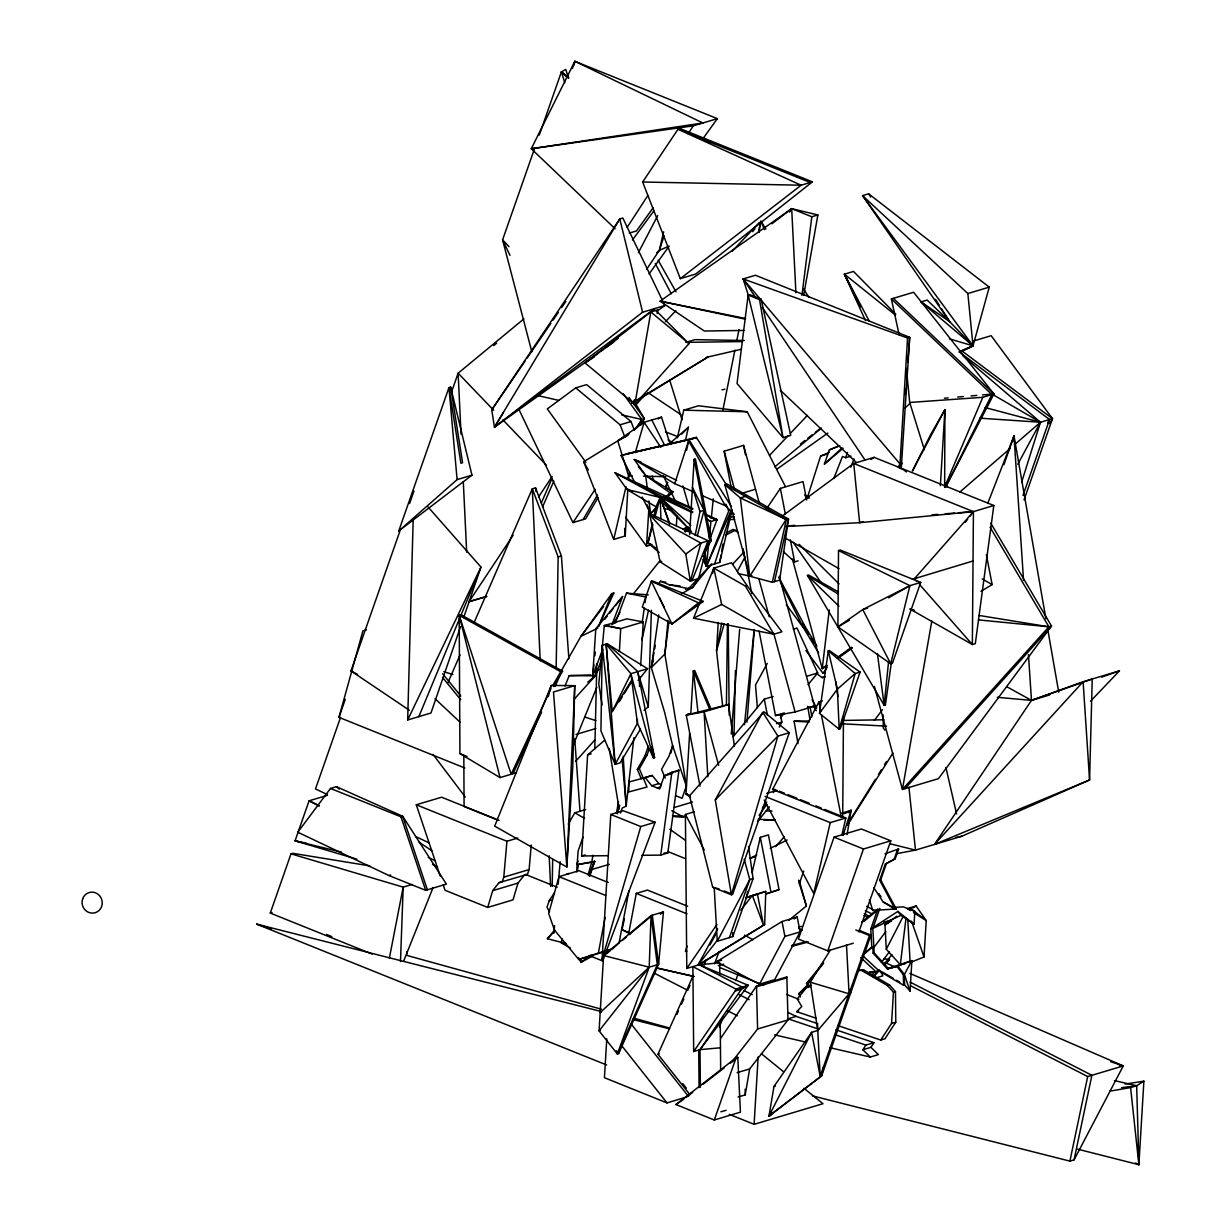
<?xml version="1.0" encoding="UTF-8"?>
<svg xmlns="http://www.w3.org/2000/svg" width="1226" height="1226" viewBox="0 0 1226 1226"><rect width="100%" height="100%" fill="white"/><g stroke="black" fill="none" stroke-linecap="round" stroke-linejoin="round"><path stroke-width="1.5" d="M576.618 871.778L578.12 850.997L582.994 837.097M944.648 487.442L944.924 409.637L931.024 433.912L912.405 471.029L944.924 409.637L940.357 485.68M843.457 717.471L842.706 816.685L841.266 817.114L772.549 789.467L818.922 701.977L822.447 700.92M839.611 626.333L837.91 626.854L838.523 550.551L840.224 550.03L920.711 582.427L892.405 663.281L890.704 663.787L837.91 626.854L862.767 609.583L909.891 585.66L920.711 582.427M993.811 505.51L973.429 511.625L859.61 522.69L853.74 463.459L973.429 511.625L972.356 644.524L975.314 643.65L993.811 505.51L874.138 457.359L853.74 463.459L781.989 516.269M726.405 705.471L727.447 623.697M638.118 680.445L647.558 668.706L607.238 643.834L602.257 645.32L600.939 730.895L615.145 764.365L620.141 762.863L640.493 729.01M628.938 780.793L628.754 791.965L647.037 787.031L639.359 768.748L646.991 755.277L649.198 748.979M552.19 886.367L552.681 859.549M555.838 685.273L555.899 681.441M556.144 668.032L558.167 556.956L532.299 488.822L535.532 487.856L561.401 555.976L568.895 658.868M734.022 735.401L735.401 670.499M594.794 748.963L596.648 672.43L602.625 656.569M460.608 626.532L430.97 712.996L407.676 719.968L413.177 519.594M574.779 698.559L596.326 674.744L596.679 663.557M644.079 710.406L648.247 706.866L651.404 610.303M694.284 811.796L685.411 814.462L686.79 968.448L699.218 964.724L764.687 924.496L765.76 891.425L745.561 897.754M581.078 958.763L580.955 962.379L592.74 955.958L590.319 955.223L580.955 962.379L578.381 957.445M400.488 961.598L403.185 887.134L412.181 884.436M629.107 433.912L583.699 461.742L613.705 539.425L625.245 535.961L627.835 488.944M628.356 479.535L629.597 472.209M608.004 855.687L581.645 855.978L587.606 754.909L604.633 740.243M619.391 651.435L620.724 628.647L643.236 621.919L640.677 665.595M639.451 686.483L640.003 676.982M718.221 622.41L716.551 650.853L722.742 706.605M602.073 959.452L610.763 814.462L623.099 810.769L655.144 822.248L603.269 959.1L602.073 959.452L640.784 826.554L655.144 822.248M603.499 957.414L599.085 1030.882L617.337 1053.946L618.624 1053.563L658.592 964.387L663.435 911.899L651.021 915.607L603.606 955.514L649.213 967.191L658.592 964.387L652.293 915.224L629.306 934.58M606.778 1038.805L604.433 1077.715L666.99 1102.894L686.729 1096.979L692.675 1092.335M689.625 534.567L694.146 459.29L695.418 458.907L711.218 540.252L704.23 553.57M689.64 733.409L685.993 794.096L690.56 797.207M690.774 714.452L693.395 670.837L694.667 670.453L711.111 709.18M729.24 1114.311L754.113 1124.319L758.143 1056.981M901.217 468.899L909.707 337.334L907.547 337.978L899.991 463.903L898.137 467.137M837.787 1025.549L880.743 1040.046L891.563 1023.465L893.447 992.171L887.517 985.581L861.51 970.41L857.893 970.747M904.573 984.968L903.562 985.275L903.347 974.777L896.972 966.471L911.883 960.602L904.359 974.471L904.573 984.968L910.06 991.068L911.883 960.602L887.701 968.586M864.008 953.598L871.778 947.1L870.797 929.017L897.861 911.424L900.865 915.362L914.06 924.22L914.826 911.47L903.317 906.842L894.29 907.409M911.868 961.843L924.036 956.97L926.212 920.588L916.083 905.968L907.179 908.635L910.351 910.627M1077.669 1149.176L1138.877 1164.7L1143.889 1081.163L1125.146 1084.06M651.971 544.574L646.516 546.198L648.906 508.177M676.354 525.739L676.951 516.253M564.987 686.1L569.201 675.633L592.725 675.817L595.79 628.739L622.593 596.541L611.973 624.724M905.37 394.465L905.799 388.749M906.673 377.332L907.393 367.8M907.822 362.084L909.707 337.334L755.431 275.252L743.14 278.93L748.304 295.221M731.263 734.052L739.676 629.275M746.925 722.206L754.342 629.796M443.214 884.927L445.023 890.26L487.718 907.439L492.683 890.658L499.028 882.659L502.124 881.923L503.794 877.142L506.936 841.266L517.786 838.017M499.028 882.659L527.441 874.353L529.111 869.571L531.256 845.02M553.891 933.139L554.55 925.599M558.198 884.161L560.159 861.709M668.047 620.249L664.86 654.056L686.361 786.065L682.085 798.264L676.078 795.843M709.272 538.183L710.942 521.464L717.026 519.655L710.774 536.758M732.029 510.215L719.723 562.397L706.391 566.381L708.689 543.869M711.371 517.587L713.287 498.829M744.473 724.735L754.128 629.857M888.528 662.132L884.145 705.272L885.402 704.904L891.425 662.239M594.916 671.25L596.326 674.744L592.725 675.817L593.905 664.814M594.886 655.649L595.269 651.971M633.888 737.761L626.195 806.156L622.256 808.011L620.494 813.053M827.213 665.825L822.232 668.584L829.282 609.935M905.232 963.621L900.328 964.709L906.029 917.983M668.906 621.812L664.86 654.056L651.312 667.557L664.569 712.183L672.63 745.669L686.361 786.065M801.942 295.389L811.811 216.757L817.88 214.933L803.674 295.405M660.722 855.104L671.863 772.273L678.959 770.158L667.818 852.99L660.722 855.104L641.903 855.319M642.148 623.069L644.248 608.157M645.045 602.564L645.826 596.985L626.517 593.139L615.237 623.099M653.351 660.308L651.312 667.557L658.745 614.946M819.474 713.302L828.301 650.807L829.282 650.5L860.1 672.063L840.193 728.934L839.197 729.24L819.474 713.302L837.389 689.135L855.181 673.549L860.1 672.063M759.032 232.342L760.457 222.887M577.262 871.671L578.442 864.407L594.717 861.342L592.817 864.82M589.553 875.962L590.472 870.307M591.698 862.752L592.924 855.196M847.074 834.615L851.15 810.34L841.358 813.267M617.368 813.849L619.728 805.145M738.067 1097.025L745.209 1094.895L749.638 1068.934L787.996 1019.925L786.862 976.938L756.488 986.026L720.689 1038.269M850.338 989.566L850.538 993.336L849.082 993.78L817.773 1030.499L811.581 1032.353L773.989 1086.466L768.947 1116.104L821.635 1075.861L870.95 935.07L858.951 930.243M931.806 621.015L902.428 789.437L938.442 778.663L1051.51 626.026L990.777 523.211M719.723 562.397L721.011 555.056M721.654 551.394L722.942 544.053M651.312 667.557L653.979 652.722M654.638 649.014L655.312 645.29M721.7 622.961L716.551 650.853L724.198 623.712M616.448 812.991L618.517 801.835M608.234 882.505L578.933 870.705L559.01 876.667L548.65 913.431L554.504 930.136L578.749 959.483L598.349 953.092L605.092 917.431M618.977 943.376L628.938 890.827M628.524 934.365L636.279 893.402L647.42 890.076L687.648 906.259M389.378 958.15L403.185 887.134L291.006 853.832L270.272 913.079L372.229 954.104M722.88 410.066L734.88 350.161M736.749 340.813L739.002 329.579M758.496 232.235L760.365 222.871M695.127 535.455L700 511.533L692.445 487.519L704.046 510.322L697.333 535.823M686.621 450.187L688.966 439.674L696.414 437.437L726.635 485.128M1069.9 1161.129L1087.692 1076.566L1123.277 1065.915L1074.083 1159.873L1069.9 1161.129L812.394 1095.845M1074.083 1159.873L1091.891 1075.309L910.106 982.103M823.596 1066.666L821.635 1075.861L768.947 1116.104L811.581 1032.353L820.179 1076.305L869.479 935.515L870.95 935.07M659.144 552.497L648.002 542.888L652.401 523.042M653.596 517.633L655.987 506.813L660.232 497.45L663.281 496.545L692.751 509.219M685.564 440.073L688.414 427.215L668.568 444.532M630.026 933.905L622.042 929.691L624.386 919.056M657.09 313.534L657.918 309.856L650.822 311.971L584.986 362.927L634.838 404.411L636.861 403.798L645.688 393.914M641.918 639.849L648.569 610.058M712.582 573.538L713.793 568.082L731.524 562.78L747.032 585.584L781.912 631.804L773.836 634.21L693.564 618.195L713.793 568.082L745.408 586.074L773.836 634.21L721.67 604.449L713.793 568.082M772.334 582.273L786.341 519.671L788.502 519.027L779.613 580.082L772.334 582.273L749.76 576.22L724.842 484.668L727.003 484.025L788.502 519.027L774.495 581.63M574.029 65.009L574.856 61.3L717.363 118.646L702.958 138.645M1012.737 441.483L1014.009 435.92L1045.901 618.732M670.959 752.948L672.63 745.669L668.906 756.335L661.55 769.315L665.243 778.142M646.7 269.199L659.358 250.334L663.664 231.837M613.705 539.425L626.011 486.691M627.712 479.412L628.555 475.78L617.751 440.87L644.125 422.296L661.504 417.101L670.239 444.364M670.561 490.63L665.703 487.626L666.99 482.094M677.319 437.851L683.771 410.189L698.514 405.775L747.216 411.767L785.391 486.538M746.006 898.704L747.737 891.271M752.074 872.667L760.319 837.312L768.411 834.891L779.046 889.662L766.357 893.907M841.955 834.737L845.863 817.957L830.263 822.631L813.742 893.478L764.196 799.996M562.167 938.932L561.202 942.917L570.396 947.989M838.523 550.551L909.891 585.66L890.704 663.787L862.767 609.583L867.533 608.157M655.711 547.93L648.002 542.888L652.906 524.713M654.853 517.433L660.232 497.45L615.069 472.807L627.053 489.542L655.987 506.813M548.237 696.506L551.225 685.441L574.749 685.64L572.803 765.989L566.841 867.058L494.691 826.109L551.225 685.441M464.869 768.012L338.974 717.348L362.881 630.946L366.421 629.888M959.207 352.23L973.015 345.855L989.259 287.129L868.636 193.815L862.568 195.639L949.69 321.672L973.015 345.855L960.985 351.709M588.066 875.058L591.683 862.246L594.717 861.342M635.298 452.609L644.125 422.296L660.845 447.337M687.035 946.012L685.441 951.514L686.851 951.1M527.441 874.353L524.33 875.088L518 883.072L513.02 899.869L487.718 907.439M1021.656 482.079L1040.46 422.25L1052.475 418.648L991.16 335.694L973.444 340.997M621.49 1044.475L618.624 1053.563L616.341 1050.682M714.666 563.899L731.769 510.077M807.076 498.584L820.592 456.057L829.435 452.379M693.916 492.009L674.729 483.642L688.568 440.824L725.332 505.725L734.251 514.276M843.028 835.488L851.15 810.34L844.377 813.681M656.63 252.985L659.358 250.334L664.078 235.852M589.905 875.916L594.595 861.541L590.043 872.054M463.689 617.521L480.975 567.071L427.874 506.767M398.726 531.027L448.961 387.585L450.662 387.079L471.964 475.167L398.726 531.027L457.099 479.627L471.964 475.167M409.346 710.252L350.942 670.928L400.733 528.758M409.561 503.564L413.974 490.967M534.214 149.557L502.583 239.852L531.793 351.663M539.271 135.105L561.401 71.89L565.738 69.392L568.006 76.594M451.214 392.933L458.126 373.194L523.9 318.883M338.974 717.348L345.303 699.28M340.567 717.317L315.496 788.931L327.572 794.663M572.327 68.533L574.856 61.3L702.866 122.983L531.272 148.744L574.856 61.3M696 438.586L696.414 437.437L621 455.444L634.547 482.079M554.443 892.835L549.248 900.681L546.965 907.194L549.509 911.792M661.565 784.717L658.806 783.613L652.263 775.46L641.259 778.694L637.336 769.361L644.953 755.89L648.278 746.419M671.863 772.273L664.216 775.889L659.665 788.931L651.726 785.743L645.167 777.575L628.769 782.065M843.182 448.226L824.393 464.102L829.358 449.911L839.09 445.866M833.925 478.14L842.492 456.455L845.664 457.727L847.518 452.409M789.283 732.704L732.658 894.382L731.386 894.765L712.689 887.241L689.533 795.812L763.997 711.831L789.283 732.704L777.882 736.121L715.294 799.904L731.386 894.765L777.882 736.121L762.725 712.214L715.294 799.904M729.439 937.614L749.76 879.594L744.243 859.319M714.206 887.716L717.271 941.262L732.765 936.618L753.07 878.598L748.55 846.43M719.417 1027.311L723.187 1016.538M735.753 980.631L738.267 973.444M714.298 1119.982L736.06 1057.823L737.776 1057.302L740.427 1112.151L714.298 1119.982L675.924 1104.534L736.06 1057.823M788.701 920.481L806.386 905.983L799.367 883.548L803.766 871.027M858.874 931.959L890.781 840.806L861.388 828.991L834.063 837.159L798.402 939.039L827.795 950.855L853.296 943.223M827.795 950.855L863.472 848.99L890.781 840.806M1003.925 464.7L1014.009 435.92L1023.557 580.511M895.21 858.782L886.398 863.64L880.682 879.946L896.221 908.956L895.21 909.263L879.67 880.237L885.387 863.947L895.21 858.782L898.627 849.005L897.616 849.296L894.198 859.074M870.797 929.017L877.847 908.926L861.709 922.151M1023.005 495.381L1049.563 419.522L960.372 352.827M863.732 954.364L872.789 946.809L873.142 953.184L887.164 968.647L888.176 968.356L874.153 952.893L872.82 928.404L879.87 908.328M1024.016 499.917L1052.475 418.648L961.782 350.82M704.107 965.306L706.084 960.019M714.605 963.743L719.172 951.391M592.725 675.817L602.686 649.397M589.093 875.762L594.595 861.541M987.727 503.442L1014.009 435.92M850.737 467.229L854.032 458.892M403.523 961.368L433.115 887.455M665.703 487.626L667.787 482.4M598.518 626.409L611.789 593.614L613.828 593.001L598.579 626.471M703.142 559.546L706.391 566.381L728.75 511.058L725.93 504.147M555.271 686.299L562.274 669.105L580.909 636.371L611.789 593.614M573.124 745.515L596.786 687.326M691.939 580.634L708.23 540.773L651.374 514.43L649.765 514.92L660.124 561.86L690.33 581.124L698.621 578.549L708.23 540.773L700.889 543.057L685.778 554.029L690.33 581.124L700.889 543.057L649.765 514.92L685.778 554.029M418.817 716.643L480.975 567.071L407.676 719.968M944.802 486.615L982.808 397.301L993.934 393.96L913.631 292.263L891.363 298.929L899.118 334.698M447.858 682.851L460.072 654.807M473.803 623.237L532.299 488.822L540.222 660.86M541.325 502.982L551.945 478.584M542.474 507.181L553.861 481.036M703.188 555.409L706.391 566.381L731.401 509.909M689.824 1094.512L657.964 1054.283L693.318 975.39M676.921 1014.454L678.453 1011.021M681.533 1004.171L683.832 999.021M687.679 990.455L689.993 985.306M550.903 688.66L511.165 774.25L459.198 615.375L461.053 614.808L562.581 671.174L553.646 686.575M513.02 773.698L541.631 712.076M576.634 864.453L578.212 861.081M607.238 643.834L637.842 671.618L654.546 757.653L653.443 757.99L630.9 673.702L606.134 644.156L612.249 711.586L630.9 673.702L647.558 668.706M945.598 486.906L991.911 394.573L891.363 298.929M900.328 964.709L886.291 949.246L902.826 917.094M945.721 487.029L993.934 393.96L893.386 298.332M638.394 252.663L657.718 215.592M717.271 941.262L749.76 879.594L753.07 878.598M779.23 727.064L781.866 722.083L780.487 714.973M759.492 984.187L784.916 936.434L782.019 921.523L797.207 916.971L800.103 931.898L774.694 979.635L759.492 984.187L716.551 961.751L782.019 921.523M737.24 571.561L744.964 557.125M1017.795 464.271L1040.46 422.25L962.87 355.785M602.257 645.32L615.145 764.365L637.443 723.309L637.382 719.509M767.246 663.389L755.507 685.012L757.377 707.509M764.687 924.496L697.931 965.107L717.67 928.802M709.977 944.924L715.356 935.024M899.363 468.117L902.152 463.244L899.991 463.903L743.14 278.93L907.547 337.978M552.696 685.595L560.726 671.725L562.581 671.174M613.352 623.896L620.019 612.372M1047.663 422.817L1049.563 419.522M1049.609 423.583L1052.475 418.648M568.236 824.071L574.795 812.823L585.737 809.543M583.07 519.563L597.522 494.967M637.03 427.705L641.842 419.507L644.386 418.756L635.819 403.998M598.135 497.48L585.614 518.813L572.94 522.598L518.996 409.545M640.539 425.315L644.386 418.756L628.969 397.408M503.411 412.61L494.461 427.2L491.733 409.867L619.789 218.948L622.839 218.044L664.875 305.55L657.121 311.082M612.249 711.586L631.834 679.878M619.222 701.747L622.164 696.981M624.126 693.809L631.957 681.135M848.162 823.152L875.395 779.353M878.429 774.48L881.463 769.621M884.482 764.748L886.505 761.499M820.179 1076.305L817.773 1030.499L810.263 982.21L830.385 950.012M847.289 825.251L892.957 753.04M751.906 575.576L749.76 576.22L786.755 518.521M681.273 593.92L692.659 587.407L698.82 577.86M627.145 227.362L647.803 195.639M688.092 133.787L693.257 125.849L717.363 118.646M862.859 1049.747L865.893 1045.088L874 1042.667L870.95 1047.326L862.859 1049.747L870.291 1057.042L878.383 1054.621L870.95 1047.326M858.123 970.318L863.533 969.797L889.555 984.984L895.47 991.573L895.777 1022.208L884.957 1038.79L880.743 1040.046M486.722 596.51L469.037 601.675L513.204 535.134M538.444 497.112L552.114 476.531M572.94 522.598L595.208 489.297M635.482 429.023L641.842 419.507L623.115 393.592M642.639 182L677.993 129.282L680.185 128.623L812.424 181.846L695.663 274.042L680.323 278.639L642.639 182L801.13 185.218L812.424 181.846M997.32 697.303L1031.48 700.383L1092.228 679.02L1089.577 779.966L934.473 844.423L1031.48 700.383L1083.11 681.733L1119.476 670.852L1090.558 701.18M789.544 211.822L791.69 208.65L817.88 214.933M706.85 545.187L711.218 540.252L706.053 547.853M766.602 508.683L780.364 488.392L803.061 481.603L806.631 499.978M491.733 409.867L525.05 361.134M527.195 357.992L550.842 323.388M552.987 320.247L558.351 312.385M561.585 307.665L565.876 301.381M686.79 968.448L716.949 924.419M693.671 1051.54L735.845 989.98L735.815 989.045L692.874 966.624L693.671 1051.54L700.015 1049.64L720.459 1047.77M700.368 1087.247L700.015 1049.64L742.19 988.095L748.243 985.336L699.218 964.724L719.662 962.854L719.769 974.18M786.862 976.938L786.142 977.996L755.768 987.083M770.403 1115.66L772.564 1112.518M805.942 650.608L823.044 673.289L827.228 667.25M762.342 808.21L766.74 801.973M773.345 792.624L775.537 789.498M759.093 815.336L766.786 804.425M789.483 211.761L791.69 208.65L811.811 216.757M596.648 672.43L598.87 669.335M653.09 207.884L636.463 230.963L629.214 233.124M649.044 273.98L669.166 246.104L659.358 250.334M632.432 240.005L653.856 210.949M873.387 948.204L885.862 931.453M872.452 974.532L874.72 971.498M881.509 962.349L889.448 951.683M330.514 788.441L297.78 832.224L388.933 875.533L425.667 890.321L446.402 884.115L402.695 816.271L336.43 786.678L330.514 788.441L400.948 816.792L402.695 816.271L427.399 889.8M700.015 1049.64L748.243 985.336L735.815 989.045M752.657 231.668L754.971 228.618M603.606 606.456L580.909 636.371L596.127 628.969M609.276 598.993L613.828 593.001M658.255 584.235L660.523 581.247L665.871 582.273M965.337 522.276L967.651 519.226M969.965 516.192L973.429 511.625L958.395 512.774M874.353 720.398L882.444 709.731M697.931 965.107L717.608 939.913M740.765 910.259L752.335 895.44L763.415 924.879L757.392 893.923L746.527 897.555M732.045 1061.685L757.607 1029.012L787.996 1019.925M604.893 619.115L607.253 616.096M609.613 613.092L613.153 608.571M615.513 605.567L622.593 596.541M633.214 594.089L660.155 560.481M684.445 531.21L687.909 526.874L682.867 529.218M685.319 532.038L688.782 527.716M757.499 821.619L769.346 806.846M810.187 986.685L806.539 983.482L823.596 962.303M806.539 983.482L812.102 977.536M814.37 974.701L823.474 963.406M883.793 964.418L891.961 954.702M660.523 581.247L669.289 584.771L688.614 588.618L692.659 587.407L711.724 563.853M566.397 943.668L547.409 938.733L554.55 930.044M733.056 736.811L764.288 699.157L773.146 696.506M780.41 717.976L784.012 713.624M808.087 684.598L817.711 672.982L796.977 628.034L793.391 629.107M879.027 969.904L873.065 976.754L879.471 970.287M775.629 846.645L784.364 836.638M916.956 581.553L914.443 578.687L973.429 511.625M633.704 402.526L631.681 403.139L634.915 399.507M688.997 343.648L634.838 404.411L650.822 311.971L688.997 343.648L655.879 310.454M575.576 761.392L594.625 740.228M905.033 788.655L1051.51 626.026L1048.904 626.808L902.428 789.437L874.383 686.376M874.077 975.773L878.613 970.808M934.473 844.423L1083.11 681.733L1089.577 779.966L961.72 836.27L915.485 850.108L896.681 853.648M642.163 497.051L650.638 513.694L657.075 506.721M666.07 496.944L669.932 492.76L673.135 491.81L645.627 475.397L638.332 466.646M688.614 588.618L710.452 565.232M732.596 564.221L743.906 552.114M665.411 321.718L675.863 310.684M732.014 251.361L759.43 222.381M769.484 455.398L787.797 436.088M790.402 433.33L807.398 415.399M884.482 965.031L889.509 959.774L888.559 958.931M547.409 938.733L555.301 930.534M681.809 434.065L688.414 427.215M807.551 983.175L812.761 977.842M800.287 996.953L798.739 993.811L808.501 984.018L807.49 984.309M816.317 1018.3L796.624 1011.665L801.789 1006.485L797.237 998.945L806.172 988.064L810.662 984.999M884.62 964.663L889.509 959.774L884.038 958.64M647.205 504.851L650.638 513.694L655.925 508.545M667.833 496.959L673.135 491.81M824.393 464.102L842.032 447.996M904.957 408.059L910.382 403.093M587.852 682.146L596.326 674.744M798.739 993.811L808.118 985.658M959.897 492.009L1010.239 448.41M1014.561 444.67L1040.46 422.25L992.753 394.527M606.318 953.92L610.625 950.288M613.506 947.882L617.812 944.25M622.118 940.618L626.44 936.986M774.755 466.876L821.451 428.104M493.71 345.625L496.637 343.203M863.732 921.538L876.927 910.734M698.514 602.824L671.971 623.973L642.286 607.085L651.343 581.247L652.37 580.94L703.249 601.414L671.971 623.973L651.343 581.247L698.514 602.824L703.249 601.414M800.455 444.011L804.915 440.517M807.873 438.188L812.332 434.694M815.29 432.349L819.75 428.855M848.177 812.685L851.15 810.34M642.593 312.216L494.461 427.2L619.789 218.948L642.593 312.216L664.875 305.55M683.648 1099.354L675.924 1104.534M703.203 1084.167L724.244 1067.815M730.252 1063.141L737.776 1057.302M680.323 278.639L801.13 185.218L677.993 129.282L810.233 182.49M771.936 223.776L791.69 208.65L795.904 292.769M654.745 308.584L494.461 427.2L598.257 353.103M603.085 349.533L584.986 362.927L594.564 356.735M606.104 347.295L618.18 338.361M634.424 430.341L631.022 421.545L586.656 384.612L575.73 387.876L547.317 408.917L585.89 462.309M660.354 914.167L663.435 911.899M792.425 559.025L822.232 668.584L826.876 665.212M837.68 657.366L851.58 647.282M896.819 916.174L884.973 924.772L886.291 949.246M601.353 350.897L613.751 342.039M776.993 469.083L827.887 433.054M822.232 668.584L826.922 665.274M837.848 657.55L851.886 647.619M838.14 658.101L852.177 648.171M791.69 208.65L660.063 301.152L704.322 331.02L743.998 330.438M808.195 987.466L811.183 985.413M891.225 920.527L884.973 924.772L891.517 920.818M870.966 459.459L874.138 457.359M1143.889 1081.163L1136.671 1085.746L1130.587 1087.569L1109.852 1091.171M631.681 403.139L708.383 356.766L640.202 398.557M794.019 918.948L797.207 916.971M912.818 907.945L916.083 905.968M980.953 591.33L992.156 584.603L986.363 554.765M837.91 626.854L849.357 620.295M888.62 597.828L909.891 585.66M748.243 985.336L741.469 989.137L735.125 991.037M617.751 440.87L627.85 435.383M658.147 418.924L661.504 417.101M726.405 532.835L733.041 529.417L738.006 532.283M725.639 535.195L735.6 530.076M756.687 855.028L749.914 858.369L754.818 856.913M770.235 848.346L787.169 839.994M693.564 618.195L721.67 604.449M686.085 530.674L689.579 529.249M675.128 771.966L678.959 770.158M683.204 529.387L686.575 527.839M685.84 530.551L689.211 528.988M872.82 928.404L900.865 915.362M686.897 531.103L690.284 529.555M959.284 351.571L973.015 345.855L967.85 293.535L862.568 195.639L973.015 345.855L949.414 338.836M829.358 449.911L839.749 445.758M884.988 853.786L898.627 849.005M691.081 439.337L696.414 437.437M1101.607 677.15L1119.476 670.852M765.514 893.907L779.046 889.662M745.929 897.907L765.76 891.425M602.242 952.357L578.749 959.483M605.797 951.192L609.368 950.027M660.124 561.86L661.734 561.355M914.443 578.687L973.03 560.987M912.42 579.331L915.991 578.258M759.538 299.665L783.031 437.651L748.136 295.083L759.538 299.665L761.131 299.19L790.709 435.353L783.031 437.651L737.041 383.508L748.136 295.083L749.73 294.592L761.131 299.19M865.479 320.599L844.408 274.18L853.526 271.452L895.838 314.285M973.015 345.855L921.063 301.887L927.147 300.064L949.69 321.672L941.583 308.875M967.85 293.535L989.259 287.129M575.73 387.876L620.111 424.809L631.022 421.545M731.079 486.829L724.152 451.199L743.6 445.39L759.461 503.702M820.592 456.057L827.688 453.942M845.664 457.727L850.982 456.149M741.393 493.465L755.523 489.235M745.454 496.392L740.335 497.925L724.842 484.668L786.341 519.671M700 511.533L704.046 510.322M558.167 556.956L561.401 555.976M766.081 508.131L768.227 507.487M469.037 601.675L486.615 596.418M863.104 521.648L859.61 522.69L785.682 526.521M783.307 551.593L794.632 561.891L798.126 560.834M595.79 628.739L597.813 628.141M745.408 586.074L747.032 585.584M816.853 646.056L805.405 627.053L803.382 627.666L786.356 604.74M327.066 795.429L309.075 800.808L295.068 840.821L356.812 859.15M576.005 734.451L595.913 728.505M806.938 676.2L817.711 672.982M823.044 673.289L825.067 672.691M700.031 786.157L686.238 715.11L728.55 704.506L734.42 746.128M728.55 704.506L704.107 711.816L686.238 715.11M816.347 673.365L822.217 677.641L824.24 677.043M560.726 671.725L459.198 615.375L459.934 753.638L500.039 777.59L516.468 772.671M440.226 876.023L416.288 804.777L441.59 797.207L499.135 820.363M587.606 754.909L591.162 753.837M291.006 853.832L292.769 853.311L369.746 865.878M759.109 631.191L775.476 715.57L784.318 712.919M644.953 755.89L646.991 755.277M775.476 715.57L795.107 711.954L814.554 706.145L779.23 576.312M776.548 723.677L781.866 722.083M637.336 769.361L639.359 768.748M645.167 777.575L652.263 775.46M668.047 774.081L673.365 772.487M664.216 775.889L671.312 773.775M651.726 785.743L658.806 783.613M657.228 787.95L660.768 786.893M388.933 875.533L390.68 875.012M270.272 913.079L272.034 912.542M687.28 793.712L685.993 794.096L689.548 795.521M674.346 807.474L692.506 802.049M1006.715 686.683L1031.48 700.383L1049.64 694.943M772.549 789.467L773.989 789.038M766.74 793.421L777.146 790.31M503.794 877.142L529.111 869.571M581.645 855.978L585.185 854.92M492.683 890.658L518 883.072M566.887 874.031L568.91 873.418M590.993 869.786L609.23 864.33M549.248 900.681L551.271 900.068M712.689 887.241L719.064 888.911M885.387 863.947L886.398 863.64M598.349 953.092L612.831 948.755M879.67 880.237L880.682 879.946M798.57 927.178L801.375 926.335M873.816 887.731L883.118 901.892L896.221 908.956L872.774 910.443L869.418 899.715M784.916 936.434L800.103 931.898M716.551 961.751L721.608 960.249M601.46 1012.216L600.188 1012.599L649.213 967.191L651.021 915.607L657.32 964.77L617.337 1053.946L649.213 967.191L599.085 1030.882L600.357 1030.499M871.778 947.1L873.801 946.503M735.845 989.98L742.19 988.095L742.159 987.145L699.218 964.724M873.142 953.184L874.153 952.893M861.51 970.41L863.533 969.797M869.019 972.831L880.483 970.915L876.774 971.268M875.885 977.934L882.827 975.865L880.513 971.145M903.347 974.777L904.359 974.471L910.06 991.068M796.624 1011.665L798.647 1011.052M657.964 1054.283L659.236 1053.9M887.517 985.581L889.555 984.984M817.849 1023.71L796.118 1016.385L788.012 1018.806L818.799 1029.196M893.447 992.171L895.47 991.573M891.563 1023.465L895.777 1022.208M737.117 1072.673L749.638 1068.934M773.989 1086.466L775.445 1086.021M754.113 1124.319L822.968 1103.707L803.919 1088.244M822.217 677.641L825.435 676.706M887.793 968.785L893.08 967.268M720.827 1111.783L726.16 1110.312M685.411 589.338L692.659 587.407M887.67 968.923L897.984 966.165L904.359 974.471M791.889 945.445L806.616 941.568M718.191 965.674L723.708 964.218M791.827 946.334L808.394 941.982M883.885 922.167L891.241 920.236M706.36 357.364L741.454 349.226M721.991 389.883L724.872 389.209M621 455.444L688.966 439.674L731.294 506.43M627.39 453.543L688.966 439.674M887.164 968.647L897.984 966.165M956.127 837.389L961.72 836.27M807.413 707.448L814.554 706.145M578.442 864.407L591.683 862.246M693.257 125.849L531.272 148.744L615.1 228.741M1121.637 1087.661L1132.916 1086.221M869.357 971.973L873.065 971.62M944.388 398.205L948.188 397.883M957.721 397.055L963.437 396.565M971.069 395.921L976.785 395.431M982.501 394.941L993.934 393.96M787.398 525.908L794.908 525.341M932.082 514.797L937.721 514.368M945.246 513.786L954.64 513.066M906.627 371.248L909.707 402.465L982.808 397.301M569.201 675.633L590.901 674.913M730.696 517.02L734.466 516.912M729.026 519.563L734.68 519.395M742.527 341.564L685.84 342.376L694.943 339.648L744.289 340.506M798.003 743.584L794.08 721.21L809.39 720.965M841.925 720.444L884.038 719.785M664.048 853.02L667.818 852.99M1119.461 1065.93L1123.277 1065.915L909.845 973.367M683.771 410.189L747.216 411.767M628.555 475.78L632.279 475.872M643.451 476.148L665.81 476.699M766.342 810.907L772.043 811.091M763.829 819.842L775.246 820.194M672.461 815.796L685.778 816.347M758.112 819.29L775.246 819.979M794.08 721.21L809.175 722.007M843.151 723.83L886.551 726.16M979.911 418.173L1040.46 422.25L985.168 407.568M674.377 816.623L681.993 817.19M626.517 593.139L648.278 594.871M978.471 619.896L1048.904 626.808L990.102 527.257M669.289 584.771L680.078 585.997M979.145 615.467L1048.904 626.808M643.236 621.919L626.808 618.869L604.295 625.597L598.794 684.169L602.165 704.965M745.638 318.515L660.063 301.152L745.117 319.143M664.339 508.575L671.71 510.123M713.394 518.889L717.026 519.655L704.919 514.092M738.129 573.553L750.297 576.205M306.255 843.273L295.068 840.821L341.502 852.147M656.921 967.988L693.977 976.402M656.692 968.05L693.747 976.448M536.819 395.354L558.933 400.427M621.582 414.848L641.842 419.507M1114.48 1080.596L1136.671 1085.746L1138.877 1164.7L1135.46 1163.045M774.617 1034.867L805.896 1042.115M829.818 1047.663L870.291 1057.042M889.8 843.718L915.485 850.108L908.941 787.337M910.535 609.797L914.244 610.732M606.655 1064.98L256.648 924.128L601.077 1011.465M632.57 1019.45L669.595 1028.844M910.964 609.383L914.596 610.379M601.384 1009.197L406.817 955.406L406.756 951.606M634.424 1018.331L669.304 1027.97M687.985 713.655L689.564 714.114M810.263 982.21L849.082 993.78L846.492 944.725M709.793 517.387L717.026 519.655L704.889 514.43M256.648 924.128L271.222 928.741M443.843 671.633L452.9 674.561M585.047 717.133L595.913 720.627M632.447 491.35L627.053 489.542L660.232 497.45L692.353 512.667M709.823 517.234L717.026 519.655M1110.572 1061.67L1123.277 1065.915M835.963 1029.825L874 1042.667M835.105 1034.698L865.893 1045.088M641.351 462.217L634.24 459.505L645.627 475.397L669.932 492.76M640.662 422.127L644.217 423.522M665.519 431.858L677.947 436.732M779.276 791.168L784.563 793.299M788.088 794.709L796.9 798.249M800.409 799.674L809.221 803.214M815.918 805.911L821.205 808.041M824.715 809.451L845.863 817.957M765.07 796.394L830.263 822.631M834.063 837.159L863.472 848.99M459.934 753.638L466.999 756.473M610.763 814.462L640.784 826.554M667.664 851.503L685.119 858.522M855.779 929.998L869.479 935.515M724.168 890.965L730.957 893.708M495.702 819.244L464.087 806.524L463.826 755.369M416.288 804.777L506.936 841.266M636.279 893.402L687.02 913.83M559.01 876.667L605.552 895.409M525.525 874.445L557.186 887.18M719.861 967.559L763.737 985.229M786.556 994.409L798.846 999.359M589.476 955.667L603.361 961.245M326.53 934.473L331.802 936.603M622.042 929.691L628.999 932.618M885.341 962.747L894.091 966.548M702.651 495.825L725.332 505.725M805.375 496.53L808.853 498.078M692.828 508.529L615.069 472.807L692.859 512.008M648.002 542.888L651.236 544.405M865.341 910.765L872.192 913.983M786.096 519.533L740.335 497.925L749.76 576.22M707.571 519.87L710.942 521.464L706.007 518.889M415.553 836.469L429.361 843.028M319.25 805.651L309.075 800.808L319.22 806.034M428.226 857.434L435.061 860.683M787.674 1012.293L796.118 1016.385M676.66 480.377L634.24 459.505L674.729 483.642M743.814 990.485L752.243 994.7M739.079 994.592L749.193 999.665M798.877 928.465L802.264 930.212M910.995 985.965L1087.692 1076.566M654.73 973.398L686.805 989.842M727.34 1010.622L737.47 1015.818M432.502 864.284L437.575 866.889M350.942 670.928L357.609 674.438M863.932 915.439L867.257 917.217M866.644 906.305L876.713 911.746M744.504 935.147L752.887 939.668M671.817 810.708L683.893 817.328M668.109 439.965L673.12 442.755M982.195 578.963L992.156 584.603M804.562 494.967L809.329 497.679M574.795 812.823L584.572 818.37M784.793 537.785L838.998 568.634M909.723 608.893L972.356 644.524L919.469 584.419M838.584 592.066L808.7 575.071L807.444 575.454L884.145 705.272L877.402 653.473M882.092 971.85L893.34 978.409M896.543 980.279L899.761 982.149M903.562 985.275L879.471 971.207L862.43 955.452M864.33 913.554L869.28 916.45M838.4 594.089L807.444 575.454L838.952 606.226M883.118 901.892L895.21 909.263M913.523 912.619L926.212 920.588L910.014 907.792M419.154 842.323L431.828 850.675M647.711 392.443L680.982 414.679M921.063 301.887L949.69 321.672M669.856 829.266L685.395 840.331M900.282 467.351L906.412 471.933M897.861 911.424L914.06 924.22M568.833 77.79L561.401 71.89L564.818 82.709M461.053 614.808L464.01 617.184M860.238 306.914L844.408 274.18L895.149 314.852M761.407 1053.747L783.399 1071.601M336.43 786.678L339.28 789.207M568.512 78.234L561.401 71.89L566.887 77.192M690.82 525.387L660.232 497.45L660.86 518.506M860.713 957.567L876.437 972.126M435.015 698.682L459.98 722.129M780.272 390.159L856.146 462.309M799.137 544.329L839.09 583.928M493.664 410.25L458.126 373.194L461.037 434.127M502.875 419.844L546.321 465.129M508.974 246.687L502.583 239.852L509.97 255.314M442.632 673.764L460.792 695.985M442.555 677.472L460.715 699.694M682.836 1083.692L686.376 1088.167M631.298 1024.2L688.522 1096.442M621.459 1045.38L666.99 1102.894M433.054 754.419L465.313 797.053M802.769 623.513L808.44 634.072M651.374 514.43L653.611 517.479M625.582 517.219L646.516 546.198M793.115 542.26L821.175 582.702M884.82 730.175L883.379 728.06L883.057 714.773M743.14 278.93L755.952 297.964M762.357 307.481L864.836 459.735M810.861 638.21L814.018 642.93M878.965 893.723L881.034 896.865M813.236 705.9L816.347 710.697M868.636 193.815L870.675 197.018M935.499 299.297L939.56 305.688M765.852 229.093L760.748 221.002L764.534 229.691M803.612 288.999L808.716 297.09M818.646 652.998L803.382 627.666L780.211 581.66M658.147 260.249L675.986 291.773M583.699 461.742L588.311 469.987M812.118 699.801L816.761 708.122M664.277 607.468L659.511 597.614M778.862 577.523L805.405 627.053M844.408 274.18L869.372 321.273M685.411 814.462L704.23 849.97M655.251 263.421L671.296 293.78M651.818 419.997L664.569 445.176M660.875 498.767L669.84 523.87M663.327 475.719L675.511 501.373M687.694 527.042L690.146 532.176M652.937 754.189L654.546 757.653L651.788 746.634M653.443 757.99L637.443 723.309L630.9 673.702M709.839 709.563L693.395 670.837L698.038 712.674M945.598 483.213L947.07 486.737M652.125 476.163L654.163 481.45M620.111 424.809L624.877 437.146M946.12 482.998L947.437 486.584M911.546 921.17L924.036 956.97M669.457 523.854L660.232 497.45L691.418 531.548L662.776 502.737L663.235 506.445M400.948 816.792L425.667 890.321M909.707 402.465L924.373 449.758M669.641 379.937L682.054 419.874M639.267 676.599L648.247 706.866M682.913 485.925L689.318 507.87M799.321 880.835L806.386 905.983M724.152 451.199L734.589 489.572M758.787 578.473L769.238 616.877M773.713 633.336L795.107 711.954M718.651 765.285L704.107 711.816L707.831 776.824M459.198 615.375L500.039 777.59M884.498 701.287L885.402 704.904M945.936 767.553L956.602 813.972M798.601 880.176L799.367 883.548M835.841 681.779L837.925 696.72M780.364 488.392L785.36 514.123M790.356 539.838L794.632 561.891M818.922 701.977L820.715 711.264M821.435 714.973L841.266 817.114M743.6 445.39L745.423 454.754M743.079 548.696L751.814 593.706M764.288 699.157L767.384 715.141M694.146 459.29L709.931 540.635M760.319 837.312L770.955 892.084M1047.878 630.041L1058.728 692.23M810.233 707.555L811.888 716.98M807.658 706.345L809.972 719.539M609.245 748.427L619.099 808.915M450.662 387.079L462.585 462.738L460.884 463.259L448.961 387.585L457.099 479.627M637.842 671.618L640.064 686.238M645.627 475.397L647.297 488.163M648.968 500.928L650.638 513.694M535.532 487.856L536.007 491.641M1130.587 1087.569L1138.877 1164.7M705.088 551.225L706.391 566.381M622.118 759.109L626.195 806.156L623.206 756.289M624.647 528.36L625.245 535.961M606.134 644.156L615.145 764.365M574.733 738.895L580.005 811.305M1028.461 654.715L1031.48 700.383M907.792 919.791L910.136 962.533M463.305 481.726L466.677 552.175M549.187 855.825L550.597 886.413M817.635 1024.936L817.773 1030.499M756.488 986.026L757.607 1029.012M732.688 932.817L732.765 936.618M728.229 623.712L729.179 715.049M745.163 1089.255L745.209 1094.895M720.214 1021.35L720.673 1070.329M698.728 1050.023L699.081 1087.631M574.749 685.64L566.841 867.058L553.493 692L574.749 685.64M855.181 673.549L839.197 729.24L837.389 689.135L828.301 650.807L855.181 673.549M606.395 625.521L604.295 625.597L620.724 628.647L606.395 625.521M82.663 898.811A10.528 10.053 73.3 0 0 93.942 913.002A10.528 10.053 73.3 0 0 99.873 896.068A10.528 10.053 73.3 0 0 82.663 898.811"/></g></svg>
